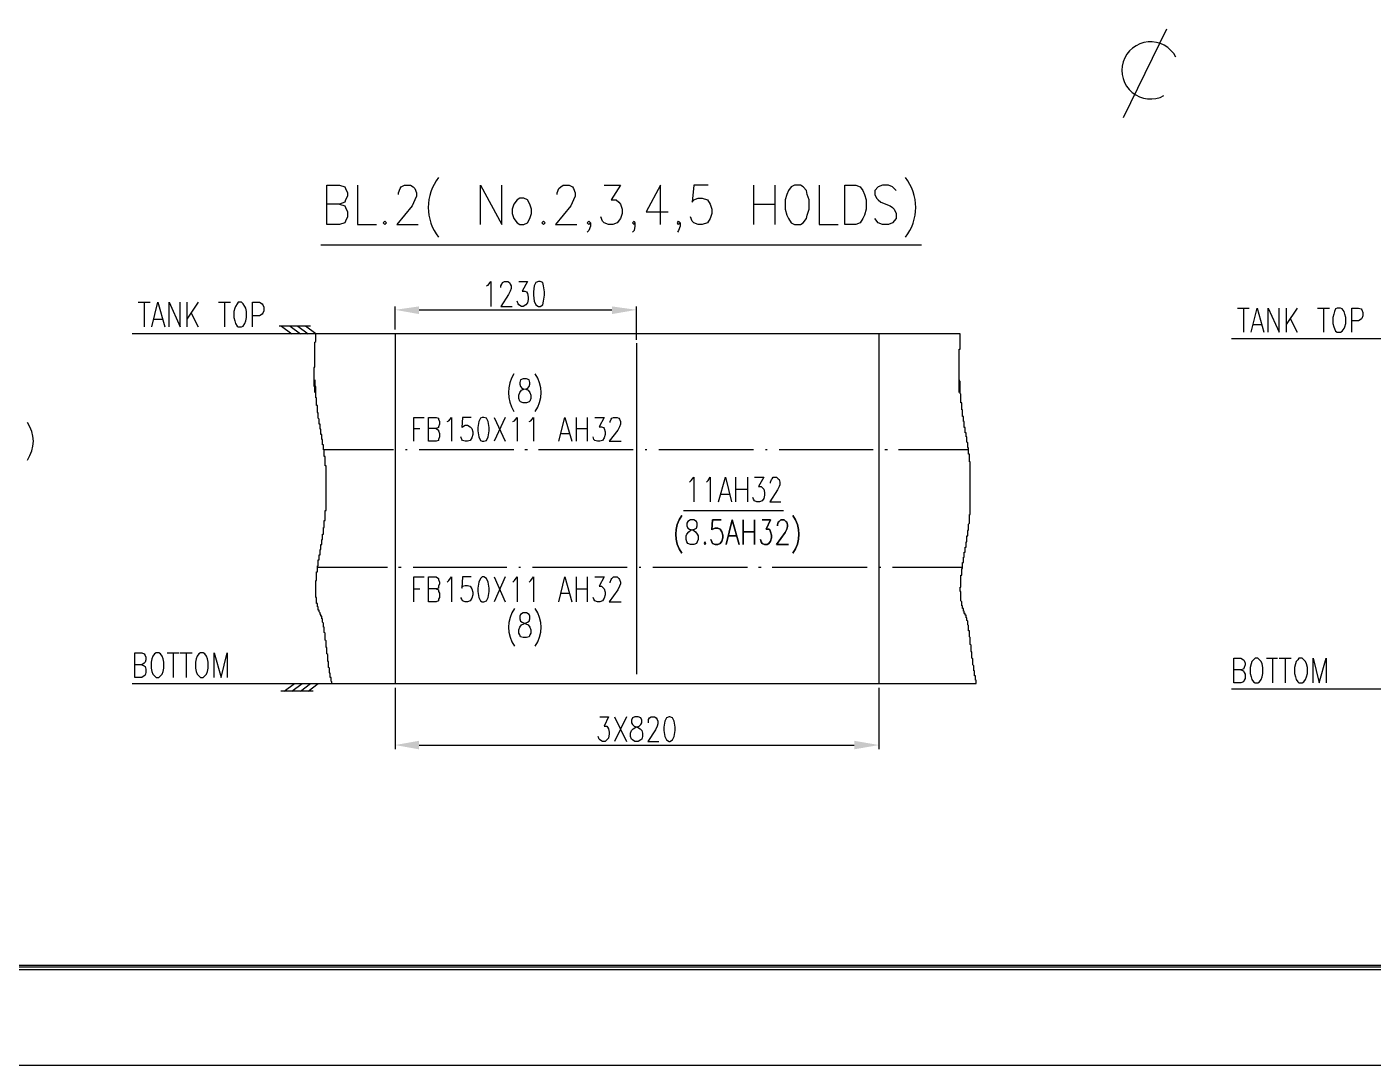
# Model space of a CAD drawing. Header units: millimetres. Extents: x 0.6 to 49, y 0.3 to 23.1.
# Drawn here: x 11.01 to 16.27, y 0.28 to 4.33 of the extents above; entities that cross this region are included whole.
import ezdxf

# ---------------------------------------------------------------- set-up
doc = ezdxf.new("R2010")
doc.units = ezdxf.units.MM
doc.layers.add('PDF_Geometry', color=7, linetype='Continuous')
doc.layers.add('PDF_Solid Fills', color=7, linetype='Continuous')

msp = doc.modelspace()

# ---------------------------------------------------------------- linework, layer by layer
at = {"layer": 'PDF_Geometry', "lineweight": 25}
for points in [[(0.6028, 23.1), (0.6028, 0.28), (49.0494, 0.28), (49.0494, 23.1)], [(1.5528, 22.7267), (1.5528, 0.6533), (48.6761, 0.6533), (48.6761, 22.7267)], [(14.0061, 3.7167), (13.9928, 3.71), (13.9828, 3.6967), (13.9761, 3.68), (13.9694, 3.66), (13.9694, 3.6233), (13.9761, 3.6), (13.9828, 3.5867), (13.9928, 3.57), (14.0061, 3.5633), (14.0294, 3.5633), (14.0394, 3.57), (14.0528, 3.5867), (14.0561, 3.6), (14.0628, 3.6233), (14.0628, 3.66), (14.0561, 3.68), (14.0528, 3.6967), (14.0394, 3.71), (14.0294, 3.7167)], [(14.2028, 3.5633), (14.2028, 3.7167), (14.2461, 3.7167), (14.2628, 3.71), (14.2728, 3.6967), (14.2794, 3.68), (14.2861, 3.66), (14.2861, 3.6233), (14.2794, 3.6), (14.2728, 3.5867), (14.2628, 3.57), (14.2461, 3.5633)], [(12.9328, 3.6667), (12.9228, 3.66), (12.9094, 3.6433), (12.9028, 3.6233), (12.9028, 3.6067), (12.9094, 3.5867), (12.9228, 3.57), (12.9328, 3.5633), (12.9494, 3.5633), (12.9628, 3.57), (12.9728, 3.5867), (12.9794, 3.6067), (12.9794, 3.6233), (12.9728, 3.6433), (12.9628, 3.66), (12.9494, 3.6667)], [(12.4061, 3.5767), (12.3994, 3.57), (12.4061, 3.5633), (12.4128, 3.57)], [(13.0261, 3.5767), (13.0194, 3.57), (13.0261, 3.5633), (13.0328, 3.57)], [(13.0061, 3.34), (12.9961, 3.3367), (12.9894, 3.3233), (12.9861, 3.3), (12.9861, 3.2867), (12.9894, 3.2633), (12.9961, 3.25), (13.0061, 3.2433), (13.0128, 3.2433), (13.0228, 3.25), (13.0261, 3.2633), (13.0294, 3.2867), (13.0294, 3.3), (13.0261, 3.3233), (13.0228, 3.3367), (13.0128, 3.34)], [(11.8328, 3.26), (11.8294, 3.2533), (11.8228, 3.2433), (11.8194, 3.2367), (11.8161, 3.2233), (11.8161, 3.2), (11.8194, 3.1867), (11.8228, 3.1767), (11.8294, 3.1667), (11.8328, 3.1633), (11.8461, 3.1633), (11.8528, 3.1667), (11.8594, 3.1767), (11.8628, 3.1867), (11.8661, 3.2), (11.8661, 3.2233), (11.8628, 3.2367), (11.8594, 3.2433), (11.8528, 3.2533), (11.8461, 3.26)], [(16.1261, 3.2367), (16.1194, 3.2333), (16.1161, 3.2233), (16.1128, 3.2133), (16.1094, 3.2), (16.1094, 3.1767), (16.1128, 3.1633), (16.1161, 3.1567), (16.1194, 3.1467), (16.1261, 3.1433), (16.1394, 3.1433), (16.1461, 3.1467), (16.1528, 3.1567), (16.1561, 3.1633), (16.1594, 3.1767), (16.1594, 3.2), (16.1561, 3.2133), (16.1528, 3.2233), (16.1461, 3.2333), (16.1394, 3.2367)], [(12.9461, 2.96), (12.9361, 2.9567), (12.9328, 2.9467), (12.9328, 2.94), (12.9361, 2.93), (12.9428, 2.9233), (12.9561, 2.92), (12.9661, 2.9167), (12.9728, 2.9067), (12.9761, 2.8967), (12.9761, 2.8833), (12.9728, 2.8733), (12.9694, 2.87), (12.9594, 2.8667), (12.9461, 2.8667), (12.9361, 2.87), (12.9328, 2.8733), (12.9294, 2.8833), (12.9294, 2.8967), (12.9328, 2.9067), (12.9394, 2.9167), (12.9494, 2.92), (12.9628, 2.9233), (12.9694, 2.93), (12.9728, 2.94), (12.9728, 2.9467), (12.9694, 2.9567), (12.9594, 2.96)], [(12.7861, 2.81), (12.7794, 2.8067), (12.7728, 2.7933), (12.7694, 2.77), (12.7694, 2.7567), (12.7728, 2.7333), (12.7794, 2.72), (12.7861, 2.7167), (12.7928, 2.7167), (12.8028, 2.72), (12.8094, 2.7333), (12.8128, 2.7567), (12.8128, 2.77), (12.8094, 2.7933), (12.8028, 2.8067), (12.7928, 2.81)], [(13.5994, 2.41), (13.5894, 2.4033), (13.5861, 2.3967), (13.5861, 2.3867), (13.5894, 2.3767), (13.5961, 2.3733), (13.6094, 2.37), (13.6194, 2.3633), (13.6261, 2.3533), (13.6294, 2.3467), (13.6294, 2.3333), (13.6261, 2.3233), (13.6228, 2.3167), (13.6128, 2.3133), (13.5994, 2.3133), (13.5894, 2.3167), (13.5861, 2.3233), (13.5828, 2.3333), (13.5828, 2.3467), (13.5861, 2.3533), (13.5928, 2.3633), (13.6028, 2.37), (13.6161, 2.3733), (13.6228, 2.3767), (13.6261, 2.3867), (13.6261, 2.3967), (13.6228, 2.4033), (13.6128, 2.41)], [(13.5994, 2.41), (13.5894, 2.4033), (13.5861, 2.3967), (13.5861, 2.3867), (13.5894, 2.3767), (13.5961, 2.3733), (13.6094, 2.37), (13.6194, 2.3633), (13.6261, 2.3533), (13.6294, 2.3467), (13.6294, 2.3333), (13.6261, 2.3233), (13.6228, 2.3167), (13.6128, 2.3133), (13.5994, 2.3133), (13.5894, 2.3167), (13.5861, 2.3233), (13.5828, 2.3333), (13.5828, 2.3467), (13.5861, 2.3533), (13.5928, 2.3633), (13.6028, 2.37), (13.6161, 2.3733), (13.6228, 2.3767), (13.6261, 2.3867), (13.6261, 2.3967), (13.6228, 2.4033), (13.6128, 2.41)], [(13.6794, 2.3333), (13.6828, 2.3233), (13.6861, 2.3167), (13.6961, 2.3133), (13.7061, 2.3133), (13.7161, 2.3167), (13.7228, 2.3267), (13.7261, 2.34), (13.7261, 2.35), (13.7228, 2.3633), (13.7161, 2.3733), (13.7061, 2.3767), (13.6961, 2.3767), (13.6861, 2.3733), (13.6828, 2.37), (13.6861, 2.41), (13.7194, 2.41), (13.6861, 2.41), (13.6828, 2.37), (13.6861, 2.3733), (13.6961, 2.3767), (13.7061, 2.3767), (13.7161, 2.3733), (13.7228, 2.3633), (13.7261, 2.35), (13.7261, 2.34), (13.7228, 2.3267), (13.7161, 2.3167), (13.7061, 2.3133), (13.6961, 2.3133), (13.6861, 2.3167), (13.6828, 2.3233)], [(13.7894, 2.3133), (13.7628, 2.41), (13.7394, 2.3133), (13.7628, 2.41)], [(13.8061, 2.3133), (13.8061, 2.41)], [(13.8494, 2.3133), (13.8494, 2.41)], [(13.8728, 2.3333), (13.8761, 2.3233), (13.8794, 2.3167), (13.8894, 2.3133), (13.8994, 2.3133), (13.9061, 2.3167), (13.9128, 2.3267), (13.9161, 2.34), (13.9161, 2.35), (13.9128, 2.3633), (13.9094, 2.37), (13.9061, 2.3733), (13.8961, 2.3733), (13.9128, 2.41), (13.8794, 2.41), (13.9128, 2.41), (13.8961, 2.3733), (13.9061, 2.3733), (13.9094, 2.37), (13.9128, 2.3633), (13.9161, 2.35), (13.9161, 2.34), (13.9128, 2.3267), (13.9061, 2.3167), (13.8994, 2.3133), (13.8894, 2.3133), (13.8794, 2.3167), (13.8761, 2.3233)], [(13.9828, 2.3133), (13.9361, 2.3133), (13.9694, 2.36), (13.9761, 2.3733), (13.9794, 2.3833), (13.9794, 2.39), (13.9761, 2.4), (13.9728, 2.4033), (13.9661, 2.41), (13.9528, 2.41), (13.9461, 2.4033), (13.9428, 2.4), (13.9394, 2.39), (13.9394, 2.3867), (13.9394, 2.39), (13.9428, 2.4), (13.9461, 2.4033), (13.9528, 2.41), (13.9661, 2.41), (13.9728, 2.4033), (13.9761, 2.4), (13.9794, 2.39), (13.9794, 2.3833), (13.9761, 2.3733), (13.9694, 2.36), (13.9361, 2.3133)], [(13.6561, 2.3233), (13.6528, 2.3167), (13.6561, 2.3133), (13.6594, 2.3167)], [(13.6561, 2.3233), (13.6528, 2.3167), (13.6561, 2.3133), (13.6594, 2.3167)], [(13.7794, 2.3467), (13.7461, 2.3467)], [(13.8494, 2.3633), (13.8061, 2.3633)], [(12.7861, 2.1867), (12.7794, 2.18), (12.7728, 2.1667), (12.7694, 2.1433), (12.7694, 2.13), (12.7728, 2.1067), (12.7794, 2.0933), (12.7861, 2.09), (12.7928, 2.09), (12.8028, 2.0933), (12.8094, 2.1067), (12.8128, 2.13), (12.8128, 2.1433), (12.8094, 2.1667), (12.8028, 2.18), (12.7928, 2.1867)], [(12.9461, 2.0467), (12.9361, 2.04), (12.9328, 2.0333), (12.9328, 2.0233), (12.9361, 2.0133), (12.9428, 2.01), (12.9561, 2.0033), (12.9661, 2), (12.9728, 1.99), (12.9761, 1.98), (12.9761, 1.9667), (12.9728, 1.96), (12.9694, 1.9533), (12.9594, 1.95), (12.9461, 1.95), (12.9361, 1.9533), (12.9328, 1.96), (12.9294, 1.9667), (12.9294, 1.98), (12.9328, 1.99), (12.9394, 2), (12.9494, 2.0033), (12.9628, 2.01), (12.9694, 2.0133), (12.9728, 2.0233), (12.9728, 2.0333), (12.9694, 2.04), (12.9594, 2.0467)], [(11.5128, 1.89), (11.5061, 1.8867), (11.4994, 1.8767), (11.4961, 1.8667), (11.4928, 1.8533), (11.4928, 1.83), (11.4961, 1.8167), (11.4994, 1.8067), (11.5061, 1.8), (11.5128, 1.7933), (11.5228, 1.7933), (11.5294, 1.8), (11.5361, 1.8067), (11.5394, 1.8167), (11.5428, 1.83), (11.5428, 1.8533), (11.5394, 1.8667), (11.5361, 1.8767), (11.5294, 1.8867), (11.5228, 1.89)], [(11.6861, 1.89), (11.6794, 1.8867), (11.6728, 1.8767), (11.6694, 1.8667), (11.6661, 1.8533), (11.6661, 1.83), (11.6694, 1.8167), (11.6728, 1.8067), (11.6794, 1.8), (11.6861, 1.7933), (11.6961, 1.7933), (11.7028, 1.8), (11.7094, 1.8067), (11.7128, 1.8167), (11.7161, 1.83), (11.7161, 1.8533), (11.7128, 1.8667), (11.7094, 1.8767), (11.7028, 1.8867), (11.6961, 1.89)], [(15.8061, 1.87), (15.7994, 1.8633), (15.7928, 1.8567), (15.7894, 1.8467), (15.7861, 1.8333), (15.7861, 1.81), (15.7894, 1.7967), (15.7928, 1.7867), (15.7994, 1.7767), (15.8061, 1.7733), (15.8161, 1.7733), (15.8228, 1.7767), (15.8294, 1.7867), (15.8328, 1.7967), (15.8361, 1.81), (15.8361, 1.8333), (15.8328, 1.8467), (15.8294, 1.8567), (15.8228, 1.8633), (15.8161, 1.87)], [(15.9761, 1.87), (15.9728, 1.8633), (15.9661, 1.8567), (15.9628, 1.8467), (15.9594, 1.8333), (15.9594, 1.81), (15.9628, 1.7967), (15.9661, 1.7867), (15.9728, 1.7767), (15.9761, 1.7733), (15.9894, 1.7733), (15.9961, 1.7767), (16.0028, 1.7867), (16.0061, 1.7967), (16.0094, 1.81), (16.0094, 1.8333), (16.0061, 1.8467), (16.0028, 1.8567), (15.9961, 1.8633), (15.9894, 1.87)], [(13.3828, 1.64), (13.3728, 1.6367), (13.3694, 1.6267), (13.3694, 1.6167), (13.3728, 1.61), (13.3794, 1.6033), (13.3928, 1.6), (13.4028, 1.5933), (13.4094, 1.5867), (13.4128, 1.5767), (13.4128, 1.5633), (13.4094, 1.5533), (13.4061, 1.55), (13.3961, 1.5433), (13.3828, 1.5433), (13.3728, 1.55), (13.3694, 1.5533), (13.3661, 1.5633), (13.3661, 1.5767), (13.3694, 1.5867), (13.3761, 1.5933), (13.3861, 1.6), (13.3994, 1.6033), (13.4061, 1.61), (13.4094, 1.6167), (13.4094, 1.6267), (13.4061, 1.6367), (13.3961, 1.64)], [(13.5161, 1.64), (13.5061, 1.6367), (13.4994, 1.6233), (13.4961, 1.6), (13.4961, 1.5867), (13.4994, 1.5633), (13.5061, 1.55), (13.5161, 1.5433), (13.5194, 1.5433), (13.5294, 1.55), (13.5361, 1.5633), (13.5394, 1.5867), (13.5394, 1.6), (13.5361, 1.6233), (13.5294, 1.6367), (13.5194, 1.64)]]:
    msp.add_lwpolyline(points, close=True, dxfattribs=at)
for points in [[(48.6661, 0.6633), (48.6661, 22.7167), (1.5628, 22.7167), (1.5628, 0.6633), (48.6761, 0.6633)], [(48.6594, 0.67), (48.6594, 22.71), (1.5694, 22.71), (1.5694, 0.67), (48.6761, 0.67)], [(15.4594, 4.3267), (15.2894, 3.98)], [(12.2294, 3.6433), (12.2494, 3.6367), (12.2528, 3.63), (12.2594, 3.6133), (12.2594, 3.5933), (12.2528, 3.5767), (12.2494, 3.57), (12.2294, 3.5633), (12.1794, 3.5633), (12.1794, 3.7167), (12.2294, 3.7167), (12.2494, 3.71), (12.2528, 3.7033), (12.2594, 3.6867), (12.2594, 3.6733), (12.2528, 3.66), (12.2494, 3.65), (12.2294, 3.6433), (12.1794, 3.6433)], [(12.2994, 3.7167), (12.2994, 3.5633), (12.3728, 3.5633)], [(12.4594, 3.68), (12.4594, 3.6867), (12.4661, 3.7033), (12.4694, 3.71), (12.4828, 3.7167), (12.5061, 3.7167), (12.5161, 3.71), (12.5228, 3.7033), (12.5294, 3.6867), (12.5294, 3.6733), (12.5228, 3.66), (12.5128, 3.6367), (12.4528, 3.5633), (12.5361, 3.5633)], [(12.7794, 3.5633), (12.7794, 3.7167), (12.8628, 3.5633), (12.8628, 3.7167)], [(13.0794, 3.68), (13.0794, 3.6867), (13.0861, 3.7033), (13.0928, 3.71), (13.1028, 3.7167), (13.1261, 3.7167), (13.1394, 3.71), (13.1428, 3.7033), (13.1494, 3.6867), (13.1494, 3.6733), (13.1428, 3.66), (13.1328, 3.6367), (13.0728, 3.5633), (13.1561, 3.5633)], [(13.2628, 3.7167), (13.3261, 3.7167), (13.2894, 3.66), (13.3094, 3.66), (13.3194, 3.65), (13.3261, 3.6433), (13.3328, 3.6233), (13.3328, 3.6067), (13.3261, 3.5867), (13.3128, 3.57), (13.2961, 3.5633), (13.2794, 3.5633), (13.2628, 3.57), (13.2561, 3.5767), (13.2494, 3.5933)], [(13.4828, 3.5633), (13.4828, 3.7167), (13.4261, 3.6133), (13.5128, 3.6133)], [(13.6694, 3.7167), (13.6128, 3.7167), (13.6061, 3.65), (13.6128, 3.66), (13.6294, 3.6667), (13.6461, 3.6667), (13.6661, 3.66), (13.6761, 3.6433), (13.6828, 3.6233), (13.6828, 3.6067), (13.6761, 3.5867), (13.6661, 3.57), (13.6461, 3.5633), (13.6294, 3.5633), (13.6128, 3.57), (13.6061, 3.5767), (13.5994, 3.5933)], [(13.8461, 3.7167), (13.8461, 3.5633)], [(13.9294, 3.7167), (13.9294, 3.5633)], [(14.1028, 3.7167), (14.1028, 3.5633), (14.1761, 3.5633)], [(14.4028, 3.6967), (14.3894, 3.71), (14.3728, 3.7167), (14.3494, 3.7167), (14.3328, 3.71), (14.3194, 3.6967), (14.3194, 3.68), (14.3261, 3.6667), (14.3328, 3.66), (14.3428, 3.65), (14.3794, 3.6367), (14.3894, 3.63), (14.3961, 3.6233), (14.4028, 3.6067), (14.4028, 3.5867), (14.3894, 3.57), (14.3728, 3.5633), (14.3494, 3.5633), (14.3328, 3.57), (14.3194, 3.5867)], [(13.8461, 3.6433), (13.9294, 3.6433)], [(13.2094, 3.57), (13.2028, 3.5633), (13.1961, 3.57), (13.2028, 3.5767), (13.2094, 3.57), (13.2094, 3.5567), (13.2028, 3.54), (13.1961, 3.5333)], [(13.3828, 3.57), (13.3794, 3.5633), (13.3728, 3.57), (13.3794, 3.5767), (13.3828, 3.57), (13.3828, 3.5567), (13.3794, 3.54), (13.3728, 3.5333)], [(13.5594, 3.57), (13.5528, 3.5633), (13.5494, 3.57), (13.5528, 3.5767), (13.5594, 3.57), (13.5594, 3.5567), (13.5528, 3.54), (13.5494, 3.5333)], [(12.1561, 3.4833), (14.5028, 3.4833)], [(12.8028, 3.3233), (12.8094, 3.3267), (12.8194, 3.34), (12.8194, 3.2433)], [(12.8594, 3.3167), (12.8594, 3.3233), (12.8628, 3.33), (12.8661, 3.3367), (12.8728, 3.34), (12.8861, 3.34), (12.8928, 3.3367), (12.8961, 3.33), (12.8994, 3.3233), (12.8994, 3.3133), (12.8961, 3.3033), (12.8894, 3.29), (12.8594, 3.2433), (12.9028, 3.2433)], [(12.9294, 3.34), (12.9628, 3.34), (12.9428, 3.3033), (12.9528, 3.3033), (12.9594, 3.3), (12.9628, 3.2933), (12.9661, 3.28), (12.9661, 3.27), (12.9628, 3.2567), (12.9561, 3.25), (12.9461, 3.2433), (12.9394, 3.2433), (12.9294, 3.25), (12.9261, 3.2533), (12.9228, 3.2633)], [(11.4428, 3.26), (11.4894, 3.26)], [(11.4661, 3.26), (11.4661, 3.1633)], [(11.4961, 3.1633), (11.5194, 3.26), (11.5461, 3.1633)], [(11.5628, 3.1633), (11.5628, 3.26), (11.6061, 3.1633), (11.6061, 3.26)], [(11.6328, 3.26), (11.6328, 3.1633)], [(11.6761, 3.26), (11.6328, 3.1933)], [(11.6494, 3.2167), (11.6761, 3.1633)], [(11.7561, 3.26), (11.8028, 3.26)], [(11.7794, 3.26), (11.7794, 3.1633)], [(11.8894, 3.1633), (11.8894, 3.26), (11.9161, 3.26), (11.9261, 3.2533), (11.9294, 3.25), (11.9328, 3.24), (11.9328, 3.2267), (11.9294, 3.2167), (11.9261, 3.2133), (11.9161, 3.2067), (11.8894, 3.2067)], [(12.4461, 3.1533), (12.4461, 3.2433)], [(12.5394, 3.23), (13.2928, 3.23)], [(13.3894, 3.1133), (13.3894, 3.2433)], [(15.7361, 3.2367), (15.7828, 3.2367)], [(15.7594, 3.2367), (15.7594, 3.1433)], [(15.7894, 3.1433), (15.8128, 3.2367), (15.8394, 3.1433)], [(15.8561, 3.1433), (15.8561, 3.2367), (15.8994, 3.1433), (15.8994, 3.2367)], [(15.9261, 3.2367), (15.9261, 3.1433)], [(15.9694, 3.2367), (15.9261, 3.1733)], [(16.0494, 3.2367), (16.0961, 3.2367)], [(16.0728, 3.2367), (16.0728, 3.1433)], [(16.1828, 3.1433), (16.1828, 3.2367), (16.2094, 3.2367), (16.2194, 3.2333), (16.2228, 3.23), (16.2261, 3.22), (16.2261, 3.2067), (16.2228, 3.1967), (16.2194, 3.1933), (16.2094, 3.1867), (16.1828, 3.1867)], [(11.4194, 1.77), (12.1994, 1.77), (14.7161, 1.77), (14.7161, 1.7833), (14.7128, 1.7833), (14.7128, 1.8), (14.7094, 1.8), (14.7094, 1.82), (14.7061, 1.82), (14.7061, 1.84), (14.7028, 1.8433), (14.7028, 1.8667), (14.6994, 1.87), (14.6994, 1.8933), (14.6961, 1.8967), (14.6961, 1.92), (14.6928, 1.9233), (14.6928, 1.95), (14.6894, 1.9533), (14.6894, 1.9567), (14.6894, 1.9767), (14.6861, 1.9767), (14.6861, 1.9967), (14.6828, 2), (14.6828, 2.0133), (14.6794, 2.0167), (14.6794, 2.0267), (14.6761, 2.0267), (14.6761, 2.0333), (14.6761, 2.0367), (14.6728, 2.0367), (14.6728, 2.0433), (14.6694, 2.0433), (14.6694, 2.0533), (14.6661, 2.0533), (14.6661, 2.06), (14.6661, 2.0633), (14.6628, 2.0633), (14.6628, 2.0733), (14.6594, 2.0733), (14.6594, 2.09), (14.6561, 2.0933), (14.6561, 2.13), (14.6528, 2.13), (14.6528, 2.1433), (14.6528, 2.1467), (14.6561, 2.1467), (14.6561, 2.19), (14.6561, 2.1933), (14.6594, 2.1933), (14.6594, 2.22), (14.6628, 2.22), (14.6628, 2.2433), (14.6661, 2.2433), (14.6661, 2.2633), (14.6694, 2.2633), (14.6694, 2.27), (14.6694, 2.2833), (14.6728, 2.2833), (14.6728, 2.3033), (14.6761, 2.3033), (14.6761, 2.3167), (14.6761, 2.32), (14.6761, 2.3233), (14.6794, 2.3233), (14.6794, 2.3467), (14.6828, 2.3467), (14.6828, 2.3667), (14.6861, 2.37), (14.6861, 2.3933), (14.6894, 2.3967), (14.6894, 2.4033), (14.6894, 2.43), (14.6928, 2.43), (14.6928, 2.5367), (14.6928, 2.54), (14.6928, 2.63), (14.6928, 2.6367), (14.6894, 2.6367), (14.6894, 2.6667), (14.6861, 2.6667), (14.6861, 2.69), (14.6828, 2.6933), (14.6828, 2.71), (14.6794, 2.7133), (14.6794, 2.7333), (14.6761, 2.7333), (14.6761, 2.7367), (14.6761, 2.74), (14.6761, 2.75), (14.6728, 2.75), (14.6728, 2.77), (14.6694, 2.77), (14.6694, 2.7933), (14.6661, 2.7933), (14.6661, 2.8133), (14.6628, 2.8133), (14.6628, 2.8167), (14.6628, 2.84), (14.6594, 2.84), (14.6594, 2.8667), (14.6561, 2.8667), (14.6561, 2.9), (14.6528, 2.9033), (14.6528, 2.95), (14.6494, 2.9533), (14.6494, 2.9567), (14.6494, 2.91), (14.6494, 2.9067), (14.6494, 3.0367), (14.6494, 3.04), (14.6494, 3.0767), (14.6528, 3.0767), (14.6528, 3.1367), (12.1361, 3.1367), (12.0961, 3.1667)], [(11.5028, 3.1933), (11.5361, 3.1933)], [(12.1161, 3.1667), (11.9928, 3.1667)], [(12.0028, 3.1667), (12.0428, 3.1367)], [(12.0361, 3.1667), (12.0761, 3.1367)], [(12.0661, 3.1667), (12.1061, 3.1367)], [(15.7961, 3.1733), (15.8294, 3.1733)], [(15.9428, 3.1967), (15.9694, 3.1433)], [(12.1994, 1.77), (12.1994, 1.7767), (12.1961, 1.78), (12.1961, 1.7933), (12.1928, 1.7933), (12.1928, 1.81), (12.1894, 1.8133), (12.1894, 1.83), (12.1861, 1.8333), (12.1861, 1.8567), (12.1828, 1.8567), (12.1828, 1.8833), (12.1794, 1.8867), (12.1794, 1.91), (12.1761, 1.9133), (12.1761, 1.9367), (12.1728, 1.94), (12.1728, 1.9533), (12.1728, 1.9567), (12.1728, 1.9667), (12.1694, 1.97), (12.1694, 1.99), (12.1661, 1.99), (12.1661, 2.0067), (12.1628, 2.01), (12.1628, 2.0233), (12.1594, 2.0233), (12.1594, 2.0333), (12.1561, 2.0333), (12.1561, 2.0367), (12.1561, 2.04), (12.1528, 2.04), (12.1528, 2.0467), (12.1494, 2.05), (12.1494, 2.0567), (12.1461, 2.0567), (12.1461, 2.06), (12.1461, 2.0633), (12.1461, 2.07), (12.1428, 2.07), (12.1428, 2.0833), (12.1394, 2.0833), (12.1394, 2.1067), (12.1361, 2.1067), (12.1361, 2.1433), (12.1361, 2.1733), (12.1394, 2.1733), (12.1394, 2.1867), (12.1394, 2.19), (12.1394, 2.2067), (12.1428, 2.2067), (12.1428, 2.23), (12.1461, 2.23), (12.1461, 2.2533), (12.1494, 2.2533), (12.1494, 2.27), (12.1494, 2.2733), (12.1528, 2.2733), (12.1528, 2.2933), (12.1561, 2.2933), (12.1561, 2.3133), (12.1594, 2.3133), (12.1594, 2.32), (12.1594, 2.3233), (12.1594, 2.3333), (12.1628, 2.3333), (12.1628, 2.3533), (12.1661, 2.3533), (12.1661, 2.38), (12.1694, 2.38), (12.1694, 2.4033), (12.1694, 2.4067), (12.1728, 2.4067), (12.1728, 2.4467), (12.1761, 2.4467), (12.1761, 2.54), (12.1761, 2.5433), (12.1761, 2.62), (12.1728, 2.62), (12.1728, 2.63), (12.1728, 2.6567), (12.1694, 2.6567), (12.1694, 2.6833), (12.1661, 2.6833), (12.1661, 2.7033), (12.1628, 2.7033), (12.1628, 2.7233), (12.1594, 2.7233), (12.1594, 2.7333), (12.1594, 2.7367), (12.1594, 2.7433), (12.1561, 2.7433), (12.1561, 2.7633), (12.1528, 2.7633), (12.1528, 2.7833), (12.1494, 2.7833), (12.1494, 2.8033), (12.1461, 2.8067), (12.1461, 2.8167), (12.1461, 2.8267), (12.1428, 2.83), (12.1428, 2.8567), (12.1394, 2.8567), (12.1394, 2.8867), (12.1361, 2.8867), (12.1361, 2.93), (12.1328, 2.93), (12.1328, 2.9533), (12.1328, 2.9567), (12.1328, 2.91), (12.1328, 2.9067), (12.1328, 2.93), (12.1294, 2.93), (12.1294, 3.0033), (12.1328, 3.0067), (12.1328, 3.0333), (12.1328, 3.0367), (12.1328, 3.1033), (12.1361, 3.1067), (12.1361, 3.1367), (11.4194, 3.1367)], [(12.4461, 3.1367), (12.4461, 1.77)], [(14.3361, 3.1367), (14.3361, 1.77)], [(16.4294, 3.1167), (15.7128, 3.1167)], [(13.3894, 3.1), (13.3894, 1.8067)], [(12.5194, 2.7167), (12.5194, 2.81), (12.5594, 2.81)], [(12.6061, 2.7667), (12.6161, 2.76), (12.6161, 2.7567), (12.6194, 2.7467), (12.6194, 2.7333), (12.6161, 2.7233), (12.6161, 2.72), (12.6061, 2.7167), (12.5761, 2.7167), (12.5761, 2.81), (12.6061, 2.81), (12.6161, 2.8067), (12.6161, 2.8033), (12.6194, 2.7933), (12.6194, 2.7833), (12.6161, 2.7733), (12.6161, 2.77), (12.6061, 2.7667), (12.5761, 2.7667)], [(12.6494, 2.7933), (12.6561, 2.7967), (12.6661, 2.81), (12.6661, 2.7167)], [(12.7428, 2.81), (12.7094, 2.81), (12.7061, 2.77), (12.7094, 2.7733), (12.7194, 2.78), (12.7294, 2.78), (12.7394, 2.7733), (12.7461, 2.7667), (12.7494, 2.7533), (12.7494, 2.7433), (12.7461, 2.73), (12.7394, 2.72), (12.7294, 2.7167), (12.7194, 2.7167), (12.7094, 2.72), (12.7061, 2.7233), (12.7028, 2.7333)], [(12.8328, 2.81), (12.8761, 2.7167)], [(12.8761, 2.81), (12.8328, 2.7167)], [(12.9061, 2.7933), (12.9128, 2.7967), (12.9228, 2.81), (12.9228, 2.7167)], [(12.9694, 2.7933), (12.9761, 2.7967), (12.9861, 2.81), (12.9861, 2.7167)], [(13.0861, 2.7167), (13.1094, 2.81), (13.1361, 2.7167)], [(13.1528, 2.81), (13.1528, 2.7167)], [(13.1961, 2.81), (13.1961, 2.7167)], [(13.2261, 2.81), (13.2628, 2.81), (13.2428, 2.7733), (13.2528, 2.7733), (13.2594, 2.77), (13.2628, 2.7667), (13.2661, 2.7533), (13.2661, 2.7433), (13.2628, 2.73), (13.2561, 2.72), (13.2461, 2.7167), (13.2361, 2.7167), (13.2261, 2.72), (13.2228, 2.7233), (13.2194, 2.7333)], [(13.2861, 2.79), (13.2861, 2.7933), (13.2894, 2.8033), (13.2928, 2.8067), (13.2994, 2.81), (13.3128, 2.81), (13.3194, 2.8067), (13.3228, 2.8033), (13.3261, 2.7933), (13.3261, 2.7833), (13.3228, 2.7733), (13.3161, 2.76), (13.2828, 2.7167), (13.3294, 2.7167)], [(12.5194, 2.7667), (12.5428, 2.7667)], [(13.0961, 2.7467), (13.1261, 2.7467)], [(13.1528, 2.7667), (13.1961, 2.7667)], [(12.4394, 2.6833), (12.1661, 2.6833)], [(12.4928, 2.6833), (12.4861, 2.6833)], [(12.9094, 2.6833), (12.5394, 2.6833)], [(12.9628, 2.6833), (12.9528, 2.6833)], [(13.3761, 2.6833), (13.0061, 2.6833)], [(13.4294, 2.6833), (13.4228, 2.6833)], [(13.8461, 2.6833), (13.4761, 2.6833)], [(13.8994, 2.6833), (13.8928, 2.6833)], [(14.3128, 2.6833), (13.9461, 2.6833)], [(14.3694, 2.6833), (14.3594, 2.6833)], [(14.6861, 2.6833), (14.4128, 2.6833)], [(13.5961, 2.5567), (13.6028, 2.5633), (13.6128, 2.5767), (13.6128, 2.48)], [(13.6628, 2.5567), (13.6694, 2.5633), (13.6761, 2.5767), (13.6761, 2.48)], [(13.7094, 2.48), (13.7361, 2.5767), (13.7594, 2.48)], [(13.7761, 2.5767), (13.7761, 2.48)], [(13.8228, 2.5767), (13.8228, 2.48)], [(13.8494, 2.5767), (13.8861, 2.5767), (13.8661, 2.54), (13.8761, 2.54), (13.8828, 2.5333), (13.8861, 2.53), (13.8894, 2.5167), (13.8894, 2.5067), (13.8861, 2.4933), (13.8794, 2.4833), (13.8694, 2.48), (13.8594, 2.48), (13.8494, 2.4833), (13.8461, 2.49), (13.8428, 2.4967)], [(13.9128, 2.5533), (13.9128, 2.5567), (13.9161, 2.5667), (13.9194, 2.57), (13.9228, 2.5767), (13.9361, 2.5767), (13.9428, 2.57), (13.9461, 2.5667), (13.9494, 2.5567), (13.9494, 2.5467), (13.9461, 2.54), (13.9394, 2.5267), (13.9094, 2.48), (13.9528, 2.48)], [(13.7761, 2.53), (13.8228, 2.53)], [(13.7194, 2.51), (13.7528, 2.51)], [(13.5728, 2.4467), (13.9628, 2.4467)], [(12.4161, 2.2233), (12.1428, 2.2233)], [(12.4694, 2.2233), (12.4594, 2.2233)], [(12.8828, 2.2233), (12.5161, 2.2233)], [(12.9361, 2.2233), (12.9294, 2.2233)], [(13.3528, 2.2233), (12.9828, 2.2233)], [(13.4061, 2.2233), (13.3994, 2.2233)], [(13.8228, 2.2233), (13.4528, 2.2233)], [(13.8761, 2.2233), (13.8661, 2.2233)], [(14.2894, 2.2233), (13.9194, 2.2233)], [(14.3428, 2.2233), (14.3361, 2.2233)], [(14.6628, 2.2233), (14.3894, 2.2233)], [(12.5194, 2.09), (12.5194, 2.1867), (12.5594, 2.1867)], [(12.6061, 2.14), (12.6161, 2.1367), (12.6161, 2.13), (12.6194, 2.1233), (12.6194, 2.1067), (12.6161, 2.1), (12.6161, 2.0933), (12.6061, 2.09), (12.5761, 2.09), (12.5761, 2.1867), (12.6061, 2.1867), (12.6161, 2.18), (12.6161, 2.1767), (12.6194, 2.1667), (12.6194, 2.16), (12.6161, 2.15), (12.6161, 2.1433), (12.6061, 2.14), (12.5761, 2.14)], [(12.6494, 2.1667), (12.6561, 2.1733), (12.6661, 2.1867), (12.6661, 2.09)], [(12.7428, 2.1867), (12.7094, 2.1867), (12.7061, 2.1433), (12.7094, 2.15), (12.7194, 2.1533), (12.7294, 2.1533), (12.7394, 2.15), (12.7461, 2.14), (12.7494, 2.1267), (12.7494, 2.1167), (12.7461, 2.1033), (12.7394, 2.0933), (12.7294, 2.09), (12.7194, 2.09), (12.7094, 2.0933), (12.7061, 2.1), (12.7028, 2.1067)], [(12.8328, 2.1867), (12.8761, 2.09)], [(12.8761, 2.1867), (12.8328, 2.09)], [(12.9061, 2.1667), (12.9128, 2.1733), (12.9228, 2.1867), (12.9228, 2.09)], [(12.9694, 2.1667), (12.9761, 2.1733), (12.9861, 2.1867), (12.9861, 2.09)], [(13.0861, 2.09), (13.1094, 2.1867), (13.1361, 2.09)], [(13.1528, 2.1867), (13.1528, 2.09)], [(13.1961, 2.1867), (13.1961, 2.09)], [(13.2261, 2.1867), (13.2628, 2.1867), (13.2428, 2.15), (13.2528, 2.15), (13.2594, 2.1433), (13.2628, 2.14), (13.2661, 2.1267), (13.2661, 2.1167), (13.2628, 2.1033), (13.2561, 2.0933), (13.2461, 2.09), (13.2361, 2.09), (13.2261, 2.0933), (13.2228, 2.1), (13.2194, 2.1067)], [(13.2861, 2.1633), (13.2861, 2.1667), (13.2894, 2.1767), (13.2928, 2.18), (13.2994, 2.1867), (13.3128, 2.1867), (13.3194, 2.18), (13.3228, 2.1767), (13.3261, 2.1667), (13.3261, 2.16), (13.3228, 2.15), (13.3161, 2.1367), (13.2828, 2.09), (13.3294, 2.09)], [(12.5194, 2.14), (12.5428, 2.14)], [(13.0961, 2.1233), (13.1261, 2.1233)], [(13.1528, 2.14), (13.1961, 2.14)], [(11.4561, 1.8433), (11.4661, 1.84), (11.4694, 1.8367), (11.4728, 1.8267), (11.4728, 1.8133), (11.4694, 1.8033), (11.4661, 1.8), (11.4561, 1.7933), (11.4294, 1.7933), (11.4294, 1.89), (11.4561, 1.89), (11.4661, 1.8867), (11.4694, 1.88), (11.4728, 1.8733), (11.4728, 1.8633), (11.4694, 1.8533), (11.4661, 1.85), (11.4561, 1.8433), (11.4294, 1.8433)], [(11.5561, 1.89), (11.6028, 1.89)], [(11.5794, 1.89), (11.5794, 1.7933)], [(11.6061, 1.89), (11.6528, 1.89)], [(11.6294, 1.89), (11.6294, 1.7933)], [(11.7394, 1.7933), (11.7394, 1.89), (11.7661, 1.7933), (11.7894, 1.89), (11.7894, 1.7933)], [(15.7494, 1.8233), (15.7594, 1.82), (15.7628, 1.8133), (15.7661, 1.8067), (15.7661, 1.79), (15.7628, 1.7833), (15.7594, 1.7767), (15.7494, 1.7733), (15.7228, 1.7733), (15.7228, 1.87), (15.7494, 1.87), (15.7594, 1.8633), (15.7628, 1.86), (15.7661, 1.85), (15.7661, 1.8433), (15.7628, 1.8333), (15.7594, 1.8267), (15.7494, 1.8233), (15.7228, 1.8233)], [(15.8494, 1.87), (15.8928, 1.87)], [(15.8728, 1.87), (15.8728, 1.7733)], [(15.8994, 1.87), (15.9461, 1.87)], [(15.9228, 1.87), (15.9228, 1.7733)], [(16.0328, 1.7733), (16.0328, 1.87), (16.0561, 1.7733), (16.0828, 1.87), (16.0828, 1.7733)], [(12.1261, 1.74), (11.9994, 1.74)], [(12.0128, 1.74), (12.0528, 1.77)], [(12.0428, 1.74), (12.0828, 1.77)], [(12.0761, 1.74), (12.1161, 1.77)], [(12.1061, 1.74), (12.1461, 1.77)], [(12.4461, 1.7533), (12.4461, 1.5133)], [(14.3361, 1.7533), (14.3361, 1.5133)], [(15.7128, 1.75), (16.4928, 1.75)], [(13.2461, 1.64), (13.2794, 1.64), (13.2628, 1.6033), (13.2728, 1.6033), (13.2761, 1.6), (13.2794, 1.5933), (13.2828, 1.58), (13.2828, 1.5733), (13.2794, 1.5567), (13.2728, 1.55), (13.2661, 1.5433), (13.2561, 1.5433), (13.2461, 1.55), (13.2428, 1.5533), (13.2394, 1.5633)], [(13.3028, 1.64), (13.3494, 1.5433)], [(13.3494, 1.64), (13.3028, 1.5433)], [(13.4361, 1.6167), (13.4361, 1.63), (13.4394, 1.6367), (13.4461, 1.64), (13.4594, 1.64), (13.4661, 1.6367), (13.4694, 1.63), (13.4728, 1.6233), (13.4728, 1.6133), (13.4694, 1.6033), (13.4628, 1.59), (13.4328, 1.5433), (13.4761, 1.5433)], [(12.5394, 1.53), (14.2394, 1.53)]]:
    msp.add_lwpolyline(points, dxfattribs=at)
for points in [[(13.5661, 2.4267, 0.323638), (13.5661, 2.28, -0.323638)], [(13.9994, 2.28, 0.323638), (13.9994, 2.4267, -0.323638)]]:
    msp.add_lwpolyline(points, format="xyb", close=True, dxfattribs=at)
for centre, radius, start, end in [((15.3969, 4.1653), 0.1117, 27.3786, 298.0584), ((12.764, 3.63), 0.1884, 141.736, 218.264), ((14.2915, 3.63), 0.1884, 321.736, 38.264), ((13.0314, 2.9067), 0.1423, 148.9787, 211.0213), ((12.8913, 2.9067), 0.1252, 324.1329, 35.8671), ((10.9068, 2.7167), 0.1261, 324.4497, 35.5503), ((13.0142, 1.99), 0.1252, 144.1329, 215.8671), ((12.8913, 1.99), 0.1252, 324.1329, 35.8671)]:
    msp.add_arc(centre, radius, start, end, dxfattribs=at)
at = {"layer": 'PDF_Solid Fills', "lineweight": 25, "transparency": 33554559}
for points in [[(12.5394, 3.2433), (12.5394, 3.2133), (12.4461, 3.23)], [(13.2928, 3.2433), (13.2928, 3.2133), (13.3894, 3.23)], [(12.5394, 1.5467), (12.5394, 1.5133), (12.4461, 1.53)], [(14.2394, 1.5467), (14.2394, 1.5133), (14.3361, 1.53)]]:
    msp.add_solid(points, dxfattribs=at)

doc.saveas('drawing.dxf')
